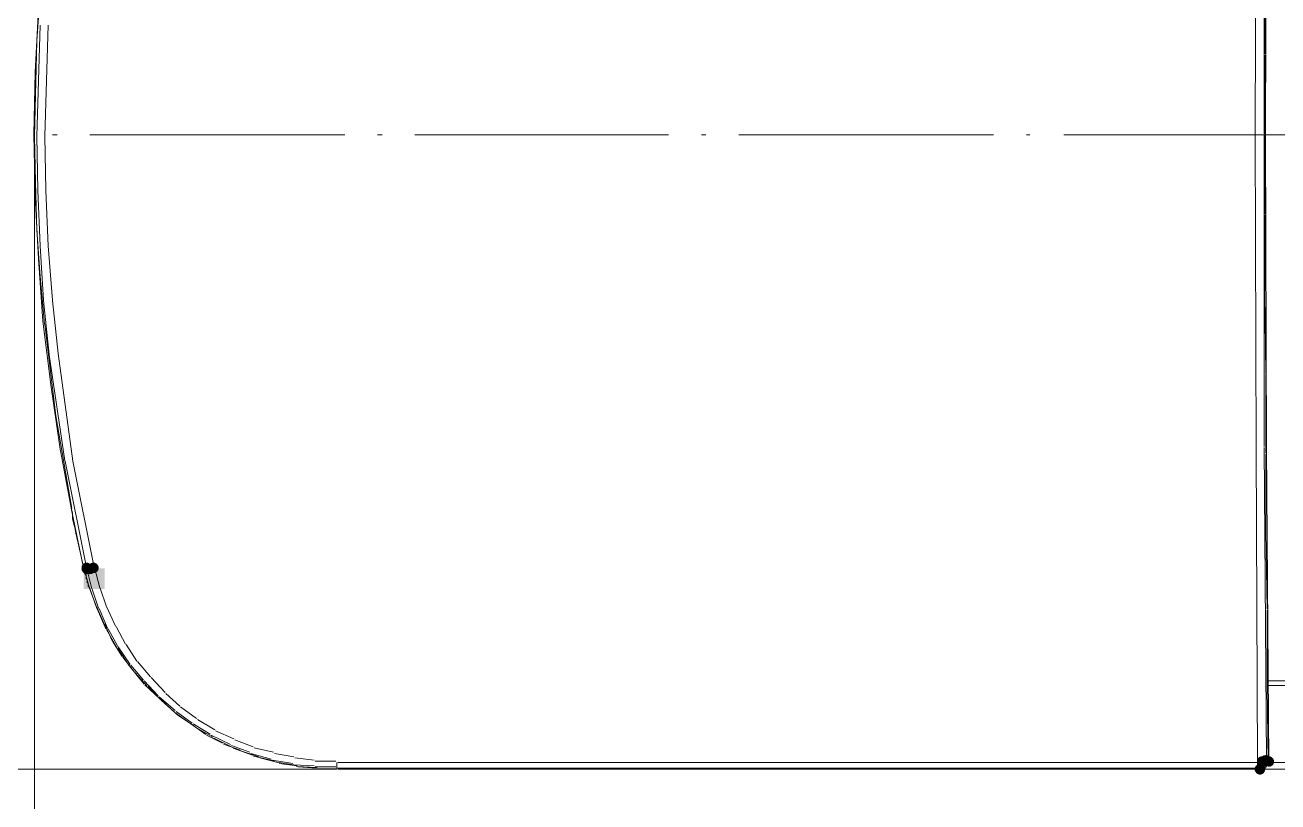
# Model space of a CAD drawing. Header units: millimetres. Extents: x 0 to 297, y 0 to 208.
# Drawn here: x 58.61 to 79.82, y 134.95 to 148.09 of the extents above; entities that cross this region are included whole.
import ezdxf

# ---------------------------------------------------------------- set-up
doc = ezdxf.new("R2010")
doc.units = ezdxf.units.MM

msp = doc.modelspace()

# ---------------------------------------------------------------- hatches: boundary and pattern name
h = msp.add_hatch(color=7)
h.dxf.hatch_style = 2
h.paths.add_polyline_path([(79.594075, 147.689481), (79.594075, 147.516972)])
h = msp.add_hatch(color=7)
h.dxf.hatch_style = 2
h.paths.add_polyline_path([(58.780186, 147.382564), (58.780186, 147.210056)])
h = msp.add_hatch(color=7)
h.dxf.hatch_style = 2
h.paths.add_polyline_path([(79.594075, 146.328464), (79.594075, 146.155956)])
h = msp.add_hatch(color=7)
h.dxf.hatch_style = 2
h.paths.add_polyline_path([(58.82248, 146.181572), (58.700498, 146.303553)])
h = msp.add_hatch(color=7)
h.dxf.hatch_style = 2
h.paths.add_polyline_path([(58.840824, 145.249453), (58.718842, 145.127472)])
h = msp.add_hatch(color=7)
h.dxf.hatch_style = 2
h.paths.add_polyline_path([(79.594075, 144.98685), (79.594075, 144.814342)])
h = msp.add_hatch(color=7)
h.dxf.hatch_style = 2
h.paths.add_polyline_path([(58.837689, 144.220264), (58.837689, 144.047756)])
h = msp.add_hatch(color=7)
h.dxf.hatch_style = 2
h.paths.add_polyline_path([(79.507821, 143.539579), (79.680329, 143.539579)])
h = msp.add_hatch(color=7)
h.dxf.hatch_style = 2
h.paths.add_polyline_path([(58.914242, 143.166164), (58.914242, 142.993656)])
h = msp.add_hatch(color=7)
h.dxf.hatch_style = 2
h.paths.add_polyline_path([(59.04865, 142.093014), (59.04865, 141.920506)])
h = msp.add_hatch(color=7)
h.dxf.hatch_style = 2
h.paths.add_polyline_path([(79.613125, 142.284572), (79.613125, 142.112064)])
h = msp.add_hatch(color=7)
h.dxf.hatch_style = 2
h.paths.add_polyline_path([(59.201756, 141.038914), (59.201756, 140.866406)])
h = msp.add_hatch(color=7)
h.dxf.hatch_style = 2
h.paths.add_polyline_path([(79.613125, 140.942958), (79.613125, 140.77045)])
h = msp.add_hatch(color=7)
h.dxf.hatch_style = 2
h.paths.add_polyline_path([(59.393667, 140.003864), (59.393667, 139.831356)])
h = msp.add_hatch(color=7)
h.dxf.hatch_style = 2
h.paths.add_polyline_path([(79.613478, 139.428836), (79.613478, 139.601344)])
h = msp.add_hatch(color=7)
edge = h.paths.add_edge_path(flags=0)
edge.add_spline(control_points=[(59.713244, 138.972478), (59.679699, 139.006023), (59.624807, 139.006023), (59.591262, 138.972478), (59.557717, 138.938933), (59.557717, 138.884042), (59.591262, 138.850497), (59.591262, 138.850497), (59.596906, 138.844852), (59.596906, 138.844852), (59.630451, 138.811307), (59.685343, 138.811307), (59.718888, 138.844852), (59.752433, 138.878397), (59.752433, 138.933289), (59.718888, 138.966834), (59.718888, 138.966834), (59.713244, 138.972478), (59.713244, 138.972478)], knot_values=[0, 0, 0, 0, 1, 1, 1, 2, 2, 2, 3, 3, 3, 4, 4, 4, 5, 5, 5, 6, 6, 6, 6], degree=3, periodic=1)
h = msp.add_hatch(color=7)
edge = h.paths.add_edge_path(flags=0)
edge.add_spline(control_points=[(59.713244, 138.953428), (59.679699, 138.986973), (59.624807, 138.986973), (59.591262, 138.953428), (59.557717, 138.919883), (59.557717, 138.864992), (59.591262, 138.831447), (59.591262, 138.831447), (59.596906, 138.825802), (59.596906, 138.825802), (59.630451, 138.792257), (59.685343, 138.792257), (59.718888, 138.825802), (59.752433, 138.859347), (59.752433, 138.914239), (59.718888, 138.947784), (59.718888, 138.947784), (59.713244, 138.953428), (59.713244, 138.953428)], knot_values=[0, 0, 0, 0, 1, 1, 1, 2, 2, 2, 3, 3, 3, 4, 4, 4, 5, 5, 5, 6, 6, 6, 6], degree=3, periodic=1)
h = msp.add_hatch(color=7)
edge = h.paths.add_edge_path(flags=0)
edge.add_spline(control_points=[(59.713244, 138.953428), (59.679699, 138.986973), (59.624807, 138.986973), (59.591262, 138.953428), (59.557717, 138.919883), (59.557717, 138.864992), (59.591262, 138.831447), (59.591262, 138.831447), (59.596906, 138.825802), (59.596906, 138.825802), (59.630451, 138.792257), (59.685343, 138.792257), (59.718888, 138.825802), (59.752433, 138.859347), (59.752433, 138.914239), (59.718888, 138.947784), (59.718888, 138.947784), (59.713244, 138.953428), (59.713244, 138.953428)], knot_values=[0, 0, 0, 0, 1, 1, 1, 2, 2, 2, 3, 3, 3, 4, 4, 4, 5, 5, 5, 6, 6, 6, 6], degree=3, periodic=1)
h = msp.add_hatch(color=7)
edge = h.paths.add_edge_path(flags=0)
edge.add_spline(control_points=[(59.713244, 138.953428), (59.679699, 138.986973), (59.624807, 138.986973), (59.591262, 138.953428), (59.557717, 138.919883), (59.557717, 138.864992), (59.591262, 138.831447), (59.591262, 138.831447), (59.596906, 138.825802), (59.596906, 138.825802), (59.630451, 138.792257), (59.685343, 138.792257), (59.718888, 138.825802), (59.752433, 138.859347), (59.752433, 138.914239), (59.718888, 138.947784), (59.718888, 138.947784), (59.713244, 138.953428), (59.713244, 138.953428)], knot_values=[0, 0, 0, 0, 1, 1, 1, 2, 2, 2, 3, 3, 3, 4, 4, 4, 5, 5, 5, 6, 6, 6, 6], degree=3, periodic=1)
h = msp.add_hatch(color=7)
edge = h.paths.add_edge_path(flags=0)
edge.add_spline(control_points=[(59.713244, 138.953428), (59.679699, 138.986973), (59.624807, 138.986973), (59.591262, 138.953428), (59.557717, 138.919883), (59.557717, 138.864992), (59.591262, 138.831447), (59.591262, 138.831447), (59.596906, 138.825802), (59.596906, 138.825802), (59.630451, 138.792257), (59.685343, 138.792257), (59.718888, 138.825802), (59.752433, 138.859347), (59.752433, 138.914239), (59.718888, 138.947784), (59.718888, 138.947784), (59.713244, 138.953428), (59.713244, 138.953428)], knot_values=[0, 0, 0, 0, 1, 1, 1, 2, 2, 2, 3, 3, 3, 4, 4, 4, 5, 5, 5, 6, 6, 6, 6], degree=3, periodic=1)
h = msp.add_hatch(color=7)
edge = h.paths.add_edge_path(flags=0)
edge.add_spline(control_points=[(59.732294, 138.953428), (59.698749, 138.986973), (59.643857, 138.986973), (59.610312, 138.953428), (59.576767, 138.919883), (59.576767, 138.864992), (59.610312, 138.831447), (59.610312, 138.831447), (59.615956, 138.825802), (59.615956, 138.825802), (59.649501, 138.792257), (59.704393, 138.792257), (59.737938, 138.825802), (59.771483, 138.859347), (59.771483, 138.914239), (59.737938, 138.947784), (59.737938, 138.947784), (59.732294, 138.953428), (59.732294, 138.953428)], knot_values=[0, 0, 0, 0, 1, 1, 1, 2, 2, 2, 3, 3, 3, 4, 4, 4, 5, 5, 5, 6, 6, 6, 6], degree=3, periodic=1)
h = msp.add_hatch(color=7)
edge = h.paths.add_edge_path(flags=0)
edge.add_spline(control_points=[(59.751696, 138.953428), (59.718151, 138.986973), (59.66326, 138.986973), (59.629715, 138.953428), (59.59617, 138.919883), (59.59617, 138.864992), (59.629715, 138.831447), (59.629715, 138.831447), (59.635359, 138.825802), (59.635359, 138.825802), (59.668904, 138.792257), (59.723796, 138.792257), (59.757341, 138.825802), (59.790886, 138.859347), (59.790886, 138.914239), (59.757341, 138.947784), (59.757341, 138.947784), (59.751696, 138.953428), (59.751696, 138.953428)], knot_values=[0, 0, 0, 0, 1, 1, 1, 2, 2, 2, 3, 3, 3, 4, 4, 4, 5, 5, 5, 6, 6, 6, 6], degree=3, periodic=1)
h = msp.add_hatch(color=7)
h.dxf.hatch_style = 2
h.paths.add_polyline_path([(59.604275, 138.901963), (59.957053, 138.901963), (59.957053, 138.549185), (59.604275, 138.549185)])
h = msp.add_hatch(color=7)
edge = h.paths.add_edge_path(flags=0)
edge.add_spline(control_points=[(59.770746, 138.953428), (59.737201, 138.986973), (59.68231, 138.986973), (59.648765, 138.953428), (59.61522, 138.919883), (59.61522, 138.864992), (59.648765, 138.831447), (59.648765, 138.831447), (59.654409, 138.825802), (59.654409, 138.825802), (59.687954, 138.792257), (59.742846, 138.792257), (59.776391, 138.825802), (59.809936, 138.859347), (59.809936, 138.914239), (59.776391, 138.947784), (59.776391, 138.947784), (59.770746, 138.953428), (59.770746, 138.953428)], knot_values=[0, 0, 0, 0, 1, 1, 1, 2, 2, 2, 3, 3, 3, 4, 4, 4, 5, 5, 5, 6, 6, 6, 6], degree=3, periodic=1)
h = msp.add_hatch(color=7)
edge = h.paths.add_edge_path(flags=0)
edge.add_spline(control_points=[(59.828249, 138.972478), (59.794704, 139.006023), (59.739812, 139.006023), (59.706267, 138.972478), (59.672722, 138.938933), (59.672722, 138.884042), (59.706267, 138.850497), (59.706267, 138.850497), (59.711912, 138.844852), (59.711912, 138.844852), (59.745457, 138.811307), (59.800349, 138.811307), (59.833894, 138.844852), (59.867439, 138.878397), (59.867439, 138.933289), (59.833894, 138.966834), (59.833894, 138.966834), (59.828249, 138.972478), (59.828249, 138.972478)], knot_values=[0, 0, 0, 0, 1, 1, 1, 2, 2, 2, 3, 3, 3, 4, 4, 4, 5, 5, 5, 6, 6, 6, 6], degree=3, periodic=1)
h = msp.add_hatch(color=7)
h.dxf.hatch_style = 2
h.paths.add_polyline_path([(59.700231, 138.66225), (59.700231, 138.489742)])
h = msp.add_hatch(color=7)
h.dxf.hatch_style = 2
h.paths.add_polyline_path([(59.834286, 138.298183), (59.834286, 138.125675)])
h = msp.add_hatch(color=7)
h.dxf.hatch_style = 2
h.paths.add_polyline_path([(79.632175, 138.298183), (79.632175, 138.125675)])
h = msp.add_hatch(color=7)
h.dxf.hatch_style = 2
h.paths.add_polyline_path([(59.987744, 137.953167), (59.987744, 137.780658)])
h = msp.add_hatch(color=7)
h.dxf.hatch_style = 2
h.paths.add_polyline_path([(60.179303, 137.627553), (60.179303, 137.455044)])
h = msp.add_hatch(color=7)
h.dxf.hatch_style = 2
h.paths.add_polyline_path([(60.390264, 137.320636), (60.390264, 137.148128)])
h = msp.add_hatch(color=7)
h.dxf.hatch_style = 2
h.paths.add_polyline_path([(60.639325, 137.014072), (60.639325, 136.841564)])
h = msp.add_hatch(color=7)
h.dxf.hatch_style = 2
h.paths.add_polyline_path([(79.571537, 136.828374), (79.693519, 136.950356)])
h = msp.add_hatch(color=7)
h.dxf.hatch_style = 2
h.paths.add_polyline_path([(60.907436, 136.765011), (60.907436, 136.592503)])
h = msp.add_hatch(color=7)
h.dxf.hatch_style = 2
h.paths.add_polyline_path([(61.1759, 136.51595), (61.1759, 136.343442)])
h = msp.add_hatch(color=7)
h.dxf.hatch_style = 2
h.paths.add_polyline_path([(61.482464, 136.304989), (61.482464, 136.132481)])
h = msp.add_hatch(color=7)
h.dxf.hatch_style = 2
h.paths.add_polyline_path([(61.808431, 136.113431), (61.808431, 135.940922)])
h = msp.add_hatch(color=7)
h.dxf.hatch_style = 2
h.paths.add_polyline_path([(62.134044, 135.940922), (62.134044, 135.768414)])
h = msp.add_hatch(color=7)
h.dxf.hatch_style = 2
h.paths.add_polyline_path([(62.479061, 135.806867), (62.479061, 135.634358)])
h = msp.add_hatch(color=7)
edge = h.paths.add_edge_path(flags=0)
edge.add_spline(control_points=[(79.607088, 135.695173), (79.573543, 135.728718), (79.518651, 135.728718), (79.485106, 135.695173), (79.451561, 135.661628), (79.451561, 135.606736), (79.485106, 135.573191), (79.485106, 135.573191), (79.490751, 135.567547), (79.490751, 135.567547), (79.524296, 135.534002), (79.579188, 135.534002), (79.612733, 135.567547), (79.646278, 135.601092), (79.646278, 135.655983), (79.612733, 135.689528), (79.612733, 135.689528), (79.607088, 135.695173), (79.607088, 135.695173)], knot_values=[0, 0, 0, 0, 1, 1, 1, 2, 2, 2, 3, 3, 3, 4, 4, 4, 5, 5, 5, 6, 6, 6, 6], degree=3, periodic=1)
h = msp.add_hatch(color=7)
edge = h.paths.add_edge_path(flags=0)
edge.add_spline(control_points=[(79.662593, 135.716158), (79.627984, 135.748604), (79.57312, 135.746834), (79.540674, 135.712225), (79.508228, 135.677616), (79.509998, 135.622752), (79.544607, 135.590306), (79.544607, 135.590306), (79.550252, 135.585015), (79.550252, 135.585015), (79.584861, 135.552569), (79.639724, 135.554338), (79.67217, 135.588948), (79.704616, 135.623557), (79.702846, 135.67842), (79.668237, 135.710866), (79.668237, 135.710866), (79.662593, 135.716158), (79.662593, 135.716158)], knot_values=[0, 0, 0, 0, 1, 1, 1, 2, 2, 2, 3, 3, 3, 4, 4, 4, 5, 5, 5, 6, 6, 6, 6], degree=3, periodic=1)
h = msp.add_hatch(color=7)
edge = h.paths.add_edge_path(flags=0)
edge.add_spline(control_points=[(79.664591, 135.695173), (79.631046, 135.728718), (79.576154, 135.728718), (79.542609, 135.695173), (79.509064, 135.661628), (79.509064, 135.606736), (79.542609, 135.573191), (79.542609, 135.573191), (79.548254, 135.567547), (79.548254, 135.567547), (79.581799, 135.534002), (79.63669, 135.534002), (79.670235, 135.567547), (79.70378, 135.601092), (79.70378, 135.655983), (79.670235, 135.689528), (79.670235, 135.689528), (79.664591, 135.695173), (79.664591, 135.695173)], knot_values=[0, 0, 0, 0, 1, 1, 1, 2, 2, 2, 3, 3, 3, 4, 4, 4, 5, 5, 5, 6, 6, 6, 6], degree=3, periodic=1)
h = msp.add_hatch(color=7)
edge = h.paths.add_edge_path(flags=0)
edge.add_spline(control_points=[(79.681643, 135.716158), (79.647034, 135.748604), (79.59217, 135.746834), (79.559724, 135.712225), (79.527278, 135.677616), (79.529048, 135.622752), (79.563657, 135.590306), (79.563657, 135.590306), (79.569302, 135.585015), (79.569302, 135.585015), (79.603911, 135.552569), (79.658774, 135.554338), (79.69122, 135.588948), (79.723666, 135.623557), (79.721896, 135.67842), (79.687287, 135.710866), (79.687287, 135.710866), (79.681643, 135.716158), (79.681643, 135.716158)], knot_values=[0, 0, 0, 0, 1, 1, 1, 2, 2, 2, 3, 3, 3, 4, 4, 4, 5, 5, 5, 6, 6, 6, 6], degree=3, periodic=1)
h = msp.add_hatch(color=7)
edge = h.paths.add_edge_path(flags=0)
edge.add_spline(control_points=[(79.681643, 135.716158), (79.647034, 135.748604), (79.59217, 135.746834), (79.559724, 135.712225), (79.527278, 135.677616), (79.529048, 135.622752), (79.563657, 135.590306), (79.563657, 135.590306), (79.569302, 135.585015), (79.569302, 135.585015), (79.603911, 135.552569), (79.658774, 135.554338), (79.69122, 135.588948), (79.723666, 135.623557), (79.721896, 135.67842), (79.687287, 135.710866), (79.687287, 135.710866), (79.681643, 135.716158), (79.681643, 135.716158)], knot_values=[0, 0, 0, 0, 1, 1, 1, 2, 2, 2, 3, 3, 3, 4, 4, 4, 5, 5, 5, 6, 6, 6, 6], degree=3, periodic=1)
h = msp.add_hatch(color=7)
edge = h.paths.add_edge_path(flags=0)
edge.add_spline(control_points=[(79.722094, 135.695173), (79.688549, 135.728718), (79.633657, 135.728718), (79.600112, 135.695173), (79.566567, 135.661628), (79.566567, 135.606736), (79.600112, 135.573191), (79.600112, 135.573191), (79.605756, 135.567547), (79.605756, 135.567547), (79.639301, 135.534002), (79.694193, 135.534002), (79.727738, 135.567547), (79.761283, 135.601092), (79.761283, 135.655983), (79.727738, 135.689528), (79.727738, 135.689528), (79.722094, 135.695173), (79.722094, 135.695173)], knot_values=[0, 0, 0, 0, 1, 1, 1, 2, 2, 2, 3, 3, 3, 4, 4, 4, 5, 5, 5, 6, 6, 6, 6], degree=3, periodic=1)
h = msp.add_hatch(color=7)
edge = h.paths.add_edge_path(flags=0)
edge.add_spline(control_points=[(79.722094, 135.695173), (79.688549, 135.728718), (79.633657, 135.728718), (79.600112, 135.695173), (79.566567, 135.661628), (79.566567, 135.606736), (79.600112, 135.573191), (79.600112, 135.573191), (79.605756, 135.567547), (79.605756, 135.567547), (79.639301, 135.534002), (79.694193, 135.534002), (79.727738, 135.567547), (79.761283, 135.601092), (79.761283, 135.655983), (79.727738, 135.689528), (79.727738, 135.689528), (79.722094, 135.695173), (79.722094, 135.695173)], knot_values=[0, 0, 0, 0, 1, 1, 1, 2, 2, 2, 3, 3, 3, 4, 4, 4, 5, 5, 5, 6, 6, 6, 6], degree=3, periodic=1)
h = msp.add_hatch(color=7)
h.dxf.hatch_style = 2
h.paths.add_polyline_path([(62.843481, 135.710911), (62.843481, 135.538403)])
h = msp.add_hatch(color=7)
h.dxf.hatch_style = 2
h.paths.add_polyline_path([(63.207547, 135.634358), (63.207547, 135.46185)])
h = msp.add_hatch(color=7)
h.dxf.hatch_style = 2
h.paths.add_polyline_path([(63.571614, 135.595906), (63.571614, 135.423397)])
h = msp.add_hatch(color=7)
edge = h.paths.add_edge_path(flags=0)
edge.add_spline(control_points=[(79.568635, 135.561117), (79.53509, 135.594662), (79.480199, 135.594662), (79.446654, 135.561117), (79.413109, 135.527572), (79.413109, 135.472681), (79.446654, 135.439136), (79.446654, 135.439136), (79.452298, 135.433491), (79.452298, 135.433491), (79.485843, 135.399946), (79.540735, 135.399946), (79.57428, 135.433491), (79.607825, 135.467036), (79.607825, 135.521928), (79.57428, 135.555473), (79.57428, 135.555473), (79.568635, 135.561117), (79.568635, 135.561117)], knot_values=[0, 0, 0, 0, 1, 1, 1, 2, 2, 2, 3, 3, 3, 4, 4, 4, 5, 5, 5, 6, 6, 6, 6], degree=3, periodic=1)

# ---------------------------------------------------------------- linework, layer by layer
at = {"color": 7, "lineweight": 15}
for points in [[(79.450142, 151.541638), (79.431092, 146.232685)], [(79.58455, 151.522588), (79.584197, 146.251735)], [(79.62265, 151.541638), (79.6036, 146.232685)], [(58.924119, 149.414035), (58.810525, 147.824771)], [(79.594075, 147.603226), (79.594075, 148.925438)], [(58.837689, 148.369813), (58.781244, 147.297368)], [(58.866617, 148.091824), (58.809467, 146.213988)], [(59.000672, 148.091824), (58.943875, 146.213988)], [(58.809114, 147.82336), (58.771014, 146.213988)], [(79.594075, 146.24221), (79.594075, 147.583824)], [(58.780186, 147.29631), (58.761489, 146.242563)], [(58.761136, 146.24221), (58.779833, 145.188463)], [(58.770661, 146.232685), (58.770661, 117.541974)], [(58.770661, 146.213635), (58.789358, 145.428351)], [(58.809114, 146.213635), (58.827811, 145.293943)], [(58.943169, 146.213635), (58.961867, 145.293943)], [(59.077225, 146.232685), (59.154131, 146.232685)], [(59.709756, 146.232685), (64.022111, 146.232685)], [(64.577736, 146.232685), (64.654289, 146.232685)], [(65.210267, 146.232685), (69.503219, 146.232685)], [(70.059197, 146.232685), (70.13575, 146.232685)], [(70.691728, 146.232685), (75.003731, 146.232685)], [(75.559708, 146.232685), (75.617211, 146.232685)], [(76.191886, 146.232685), (80.485192, 146.232685)], [(79.431092, 146.232685), (79.450142, 140.924085)], [(79.584197, 146.232685), (79.584197, 140.962185)], [(79.594075, 144.900596), (79.594075, 146.22316)], [(79.6036, 146.232685), (79.62265, 140.943135)], [(58.789711, 145.427646), (58.808408, 144.623313)], [(58.828164, 145.29359), (58.865558, 144.355201)], [(58.962219, 145.29359), (58.999967, 144.355201)], [(58.780186, 145.18811), (58.836631, 144.135068)], [(79.594075, 143.539932), (79.594075, 144.881546)], [(58.809114, 144.62296), (58.865206, 143.838382)], [(58.866617, 144.354496), (58.922708, 143.435863)], [(59.000672, 144.354496), (59.075814, 143.436215)], [(58.837689, 144.13401), (58.912831, 143.081321)], [(58.866617, 143.836971), (58.941406, 143.034049)], [(58.924119, 143.434451), (59.017958, 142.516524)], [(59.077225, 143.434451), (59.171064, 142.535926)], [(79.613125, 142.198318), (79.594075, 143.539579)], [(58.914242, 143.07991), (59.046181, 142.009229)], [(58.943169, 143.031932), (59.132611, 141.482179)], [(59.019722, 142.51476), (59.285364, 140.715946)], [(59.173181, 142.53381), (59.419772, 140.715593)], [(79.613125, 140.856704), (79.613125, 142.179268)], [(59.04865, 142.00676), (59.199286, 140.955482)], [(59.134728, 141.47971), (59.400017, 139.91126)], [(59.201756, 140.95266), (59.390139, 139.921138)], [(79.450142, 140.923732), (79.469192, 135.615132)], [(79.584197, 140.943135), (79.62265, 135.672635)], [(79.613125, 139.51509), (79.613125, 140.837654)], [(79.62265, 140.943135), (79.66075, 135.634535)], [(59.288186, 140.713124), (59.648372, 138.915368)], [(59.422242, 140.713124), (59.782781, 138.915368)], [(59.393667, 139.91761), (59.600394, 138.905843)], [(59.393667, 139.91761), (59.412717, 139.841057), (59.412717, 139.745101), (59.431767, 139.668549), (59.451169, 139.591996), (59.470219, 139.49604), (59.489269, 139.419488), (59.508672, 139.323532), (59.527722, 139.246979), (59.546772, 139.151024), (59.566175, 139.074471), (59.585225, 138.997918), (59.604275, 138.901963)], [(79.632175, 138.211929), (79.613478, 139.51509)], [(59.604275, 138.901963), (59.694939, 138.58164)], [(59.604275, 138.901963), (59.604275, 138.882913), (59.604275, 138.86351), (59.623678, 138.84446), (59.623678, 138.82541), (59.623678, 138.806007), (59.642728, 138.786957), (59.642728, 138.767907), (59.642728, 138.748504), (59.642728, 138.729454), (59.661778, 138.710404), (59.661778, 138.691001)], [(59.652253, 138.911488), (59.631086, 138.909371)], [(59.652253, 138.911488), (59.743269, 138.55236)], [(59.767258, 138.911488), (59.746092, 138.909371)], [(59.786308, 138.911488), (59.876972, 138.571763)], [(59.661778, 138.691001), (59.661778, 138.671951), (59.661778, 138.652901), (59.681181, 138.652901), (59.681181, 138.633499), (59.681181, 138.614449), (59.681181, 138.595399), (59.700231, 138.575996), (59.700231, 138.556946)], [(59.700231, 138.575996), (59.827583, 138.218632)], [(59.709756, 138.547421), (59.818058, 138.24756)], [(59.748208, 138.547421), (59.856864, 138.227804)], [(59.882264, 138.566471), (59.990919, 138.247207)], [(59.824761, 138.240857), (59.950703, 137.961457)], [(59.834286, 138.211929), (59.979983, 137.874674)], [(59.863214, 138.221454), (60.008558, 137.884551)], [(59.997269, 138.240857), (60.142261, 137.923004)], [(79.632175, 136.889718), (79.632175, 138.192879)], [(59.958817, 137.953343), (60.085111, 137.673943)], [(59.987744, 137.866913), (60.169425, 137.550824)], [(60.016319, 137.876438), (60.179656, 137.579399)], [(60.150728, 137.91489), (60.313711, 137.617499)], [(60.093225, 137.665829), (60.25515, 137.407949)], [(60.179303, 137.541299), (60.379328, 137.245318)], [(60.188828, 137.569874), (60.388853, 137.274246)], [(60.322883, 137.608326), (60.504211, 137.331396)], [(60.265381, 137.397365), (60.4647, 137.140896)], [(60.390264, 137.234382), (60.627331, 136.940165)], [(60.399789, 137.26331), (60.6171, 137.007546)], [(60.514794, 137.320813), (60.732106, 137.065049)], [(60.476342, 137.129254), (60.67425, 136.911943)], [(60.6298, 136.994846), (60.865808, 136.739788)], [(60.744806, 137.052349), (60.980814, 136.79729)], [(79.6417, 136.994846), (79.948617, 136.994846)], [(60.639325, 136.927818), (60.893678, 136.692868)], [(60.687303, 136.899243), (60.903556, 136.682638)], [(60.993867, 136.784238), (61.228817, 136.568338)], [(79.651578, 135.643707), (79.632528, 136.889365)], [(79.967667, 136.918293), (79.661103, 136.918293)], [(60.878861, 136.726735), (61.151911, 136.492138)], [(60.907436, 136.678757), (61.161789, 136.443807)], [(60.917314, 136.669232), (61.133214, 136.472382)], [(61.147325, 136.458271), (61.399914, 136.282235)], [(61.166375, 136.477674), (61.438367, 136.282235)], [(61.1759, 136.429696), (61.466589, 136.23461)], [(61.242928, 136.554226), (61.514919, 136.358788)], [(61.415436, 136.266713), (61.668378, 136.090676)], [(61.453889, 136.266713), (61.744225, 136.091382)], [(61.482464, 136.218735), (61.79185, 136.043757)], [(61.530442, 136.343265), (61.820778, 136.167935)], [(61.837006, 136.151707), (62.145686, 136.015888)], [(61.6839, 136.075154), (61.954481, 135.938629)], [(61.760453, 136.075154), (62.088183, 135.919579)], [(61.808431, 136.027176), (62.117111, 135.871601)], [(62.162972, 135.998249), (62.470947, 135.881832)], [(61.971414, 135.921696), (62.259986, 135.824682)], [(62.105469, 135.902646), (62.413444, 135.786229)], [(62.134044, 135.854668), (62.461422, 135.738251)], [(62.277978, 135.80669), (62.56655, 135.709676)], [(62.431083, 135.768238), (62.777158, 135.671576)], [(62.479061, 135.720613), (62.824783, 135.643354)], [(62.488586, 135.864193), (62.815258, 135.786935)], [(62.833603, 135.768238), (63.159922, 135.710382)], [(62.584542, 135.691685), (62.892164, 135.614426)], [(62.795503, 135.653232), (63.140872, 135.595376)], [(62.843481, 135.624657), (63.18885, 135.566801)], [(62.910508, 135.595729), (63.217425, 135.557276)], [(63.159569, 135.576679), (63.504586, 135.557629)], [(63.178619, 135.691685), (63.504939, 135.653232)], [(63.207547, 135.548104), (63.552564, 135.528701)], [(63.236122, 135.538579), (63.543039, 135.519176)], [(63.523636, 135.634182), (63.868653, 135.634182)], [(63.523636, 135.538579), (63.868653, 135.538226)], [(63.552564, 135.509651), (63.571614, 135.509651), (63.590664, 135.509651), (63.629117, 135.509651), (63.648167, 135.509651), (63.686619, 135.509651), (63.705669, 135.509651), (63.744122, 135.509651), (63.763172, 135.509651), (63.801625, 135.509651), (63.820675, 135.509651), (63.859128, 135.509651), (63.878178, 135.509651)], [(63.571614, 135.509651), (63.859128, 135.509651)], [(63.887703, 135.615132), (63.887703, 135.519176)], [(63.887703, 135.519176), (79.450142, 135.519176)], [(79.469192, 135.615132), (63.907106, 135.615132)], [(79.459667, 135.528701), (79.479069, 135.528701), (79.498119, 135.528701), (79.517169, 135.548104), (79.536572, 135.548104), (79.555622, 135.548104), (79.555622, 135.567154), (79.574672, 135.567154), (79.574672, 135.586204), (79.594075, 135.605607), (79.594075, 135.624657), (79.613125, 135.624657), (79.613125, 135.643707)], [(79.469192, 135.615132), (79.469192, 135.538579)], [(79.469192, 135.519176), (79.490358, 135.51706)], [(79.507644, 135.634182), (79.486478, 135.632065)], [(79.498119, 135.509651), (79.517169, 135.509651), (79.536572, 135.509651), (79.555622, 135.509651), (79.574672, 135.528701), (79.594075, 135.528701), (79.594075, 135.548104), (79.613125, 135.567154), (79.632175, 135.567154), (79.632175, 135.586204), (79.632175, 135.605607), (79.632175, 135.624657), (79.651578, 135.643707)], [(79.498119, 135.509651), (79.517169, 135.509651)], [(79.507644, 135.634182), (79.526694, 135.634182)], [(79.517169, 135.509651), (79.536572, 135.509651), (79.555622, 135.509651)], [(79.565147, 135.634182), (79.584197, 135.634182)], [(79.6036, 135.519176), (79.582433, 135.51706)], [(79.62265, 135.557629), (79.612067, 135.527643)], [(79.613125, 135.643707), (79.613125, 135.66311), (79.613125, 135.68216)], [(79.62265, 135.672635), (79.647344, 135.64794)], [(79.6417, 135.595729), (79.631117, 135.566096)], [(79.661103, 135.634182), (79.650519, 135.604549)], [(79.967667, 135.615132), (79.680153, 135.615132)], [(63.887703, 135.500126), (44.339228, 135.500126)], [(79.507644, 135.500126), (63.907106, 135.500126)], [(79.546097, 135.500126), (119.371886, 135.500126)]]:
    msp.add_lwpolyline(points, dxfattribs=at)

doc.saveas('drawing.dxf')
